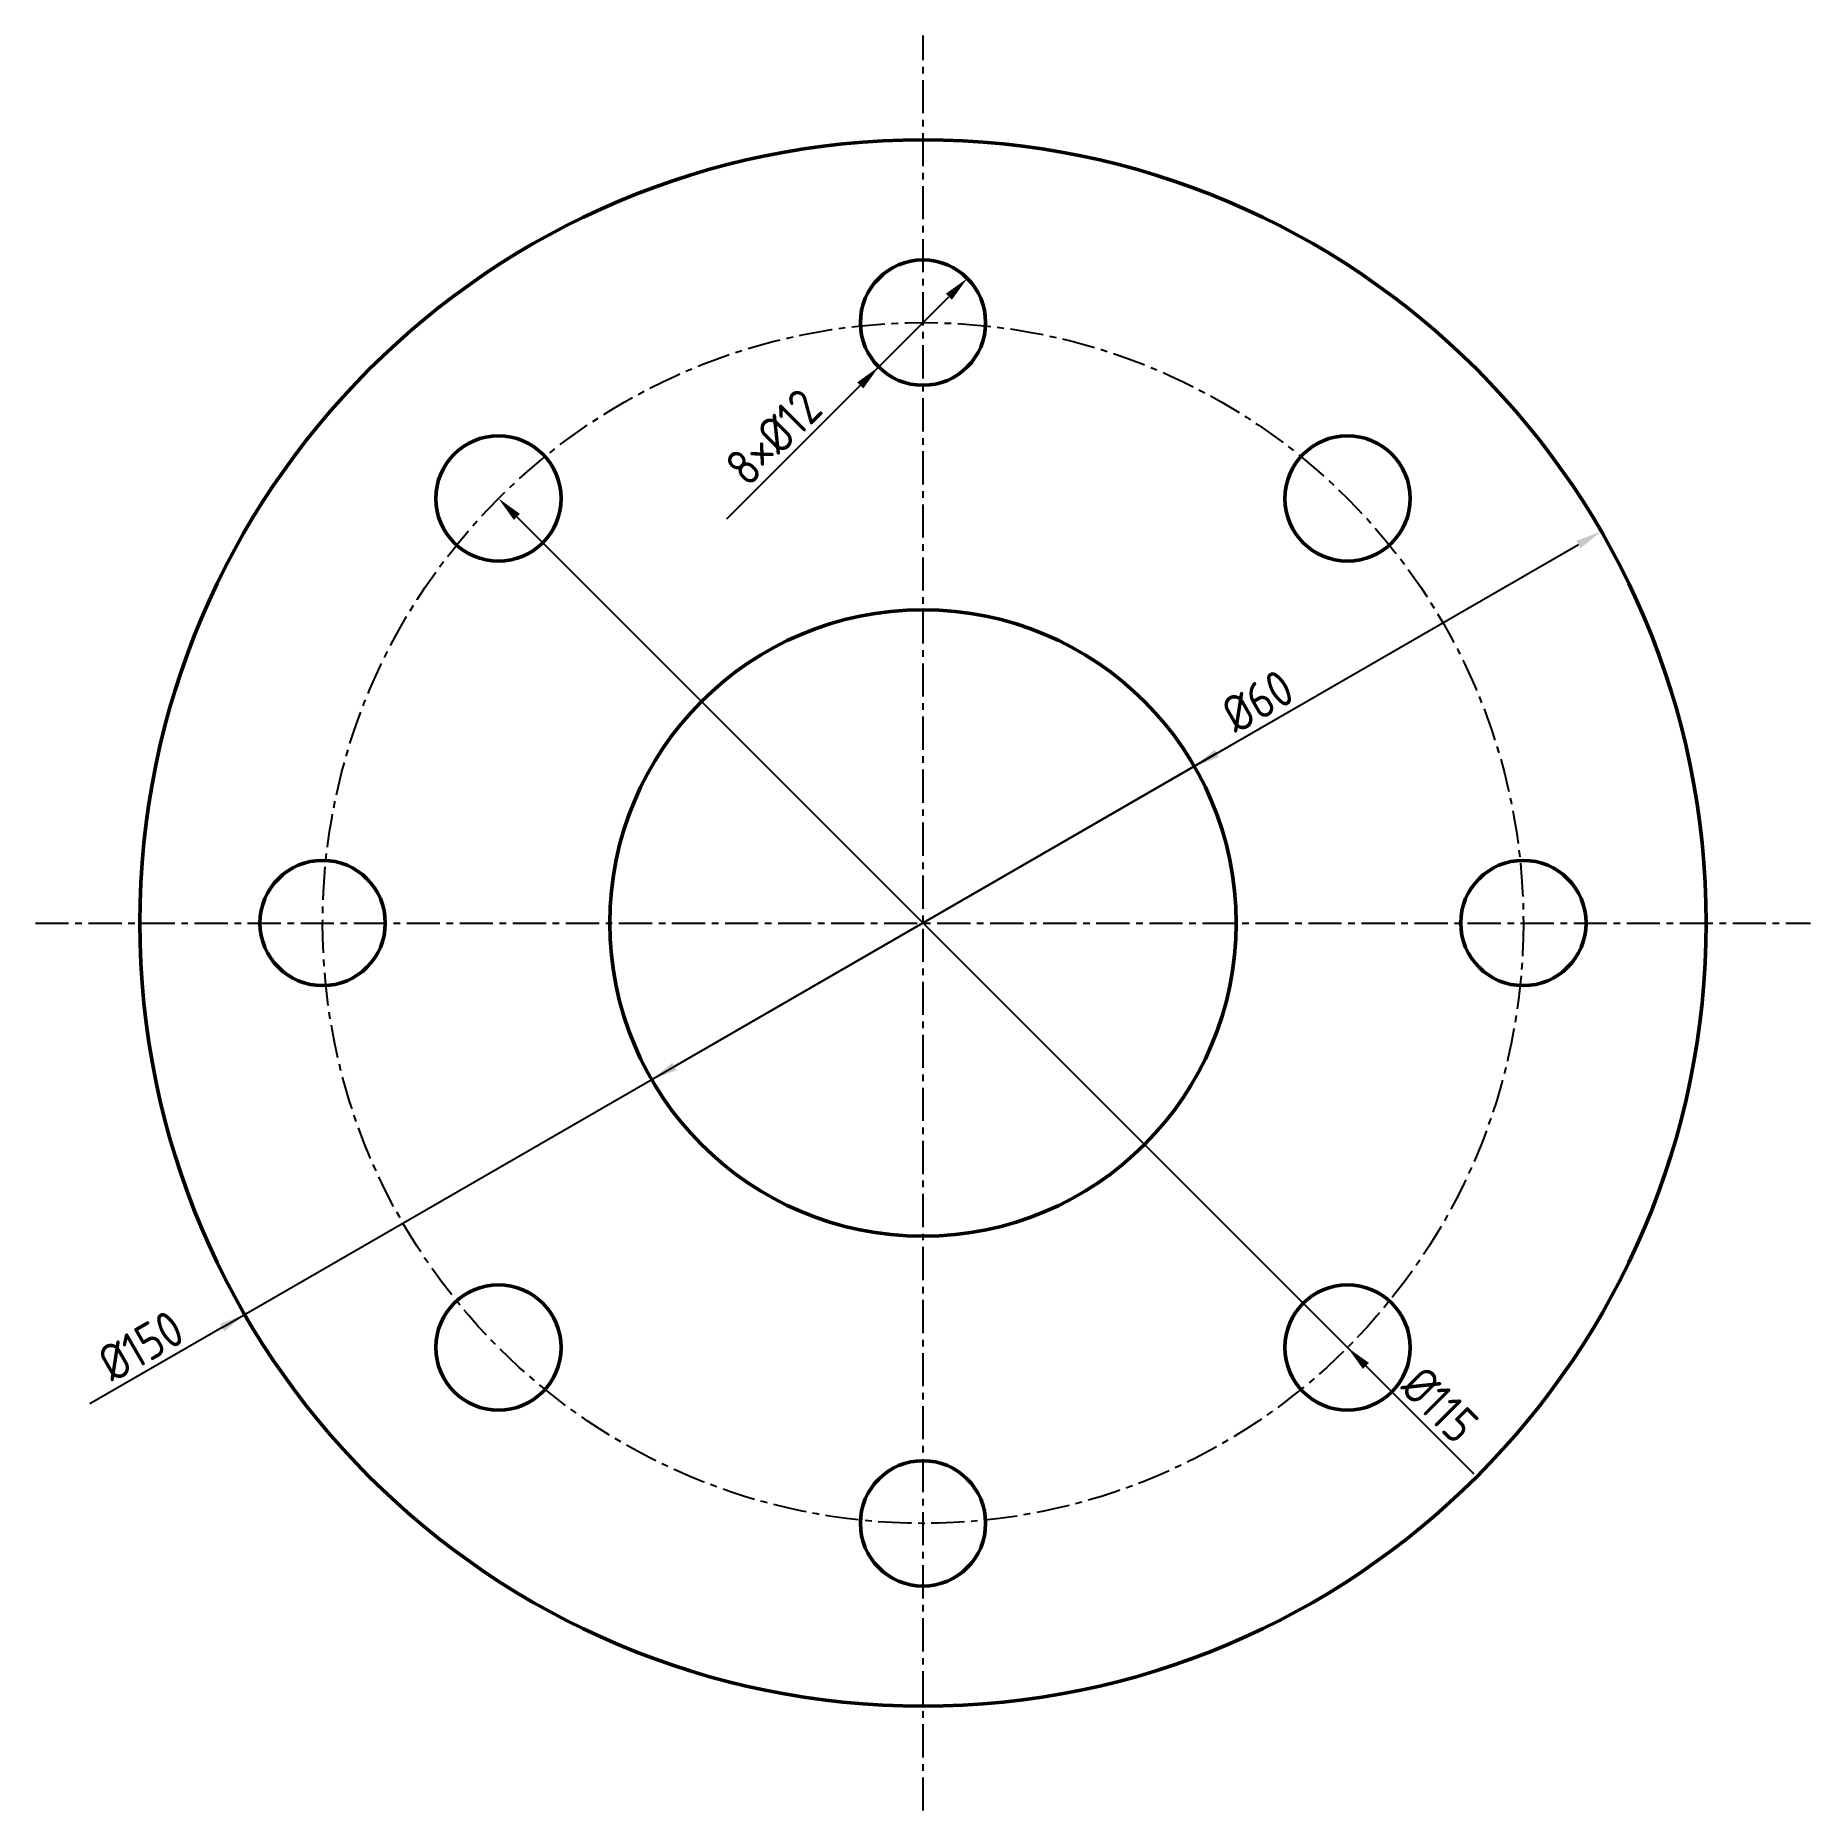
# Model space of a CAD drawing. Header units: millimetres. Extents: x -85 to 85, y -85 to 85.
import ezdxf

# ---------------------------------------------------------------- set-up
doc = ezdxf.new("R2010")
doc.units = ezdxf.units.MM
doc.linetypes.add('CENTER', pattern=[5.08, 3.175, -0.635, 0.635, -0.635])
for name, color, linetype, lineweight in [('CENTER', 1, 'CENTER', 25), ('DIM', 3, 'Continuous', 18), ('HOLES', 7, 'Continuous', 50), ('OUTLINE', 7, 'Continuous', 50)]:
    doc.layers.add(name, color=color, linetype=linetype, lineweight=lineweight)
doc.styles.get("Standard").update_dxf_attribs({"font": 'gbenor.shx', "bigfont": 'gbcbig.shx'})
doc.dimstyles.new('AGENTCAD', dxfattribs={"dimtxt": 3.5, "dimasz": 2.5, "dimexe": 1.25, "dimexo": 0.625, "dimtad": 1, "dimdsep": 46, "dimtxsty": 'Standard', "dimcen": 2.5, "dimazin": 3, "dimtfac": 1, "dimtmove": 0, "dimatfit": 3})

msp = doc.modelspace()

# ---------------------------------------------------------------- linework, layer by layer
at = {"layer": 'CENTER', "linetype": 'CENTER'}
for p, q in [((0, -85), (0, 85)), ((-85, 0), (85, 0))]:
    msp.add_line(p, q, dxfattribs=at)
msp.add_circle((0, 0), 57.5, dxfattribs=at)
at = {"layer": 'HOLES'}
for centre in [(0, 57.5), (-40.659, 40.659), (40.659, 40.659), (-57.5, 0), (57.5, 0), (-40.659, -40.659), (40.659, -40.659), (0, -57.5)]:
    msp.add_circle(centre, 6, dxfattribs=at)
at = {"layer": 'OUTLINE'}
for radius in [75, 30]:
    msp.add_circle((0, 0), radius, dxfattribs=at)

# ---------------------------------------------------------------- dimensions: what is measured, and where the dimension line sits
at = {"layer": 'DIM'}
msp.add_diameter_dim_2p(p1=(4.243, 61.743), p2=(-4.243, 53.257), text='8×Ø12', dimstyle='AGENTCAD', dxfattribs=at).render()
for p1, p2 in [((-40.659, 40.659), (40.659, -40.659)), ((64.952, 37.5), (-64.952, -37.5)), ((-25.981, -15), (25.981, 15))]:
    msp.add_diameter_dim_2p(p1=p1, p2=p2, dimstyle='AGENTCAD', dxfattribs=at).render()

doc.saveas('drawing.dxf')
